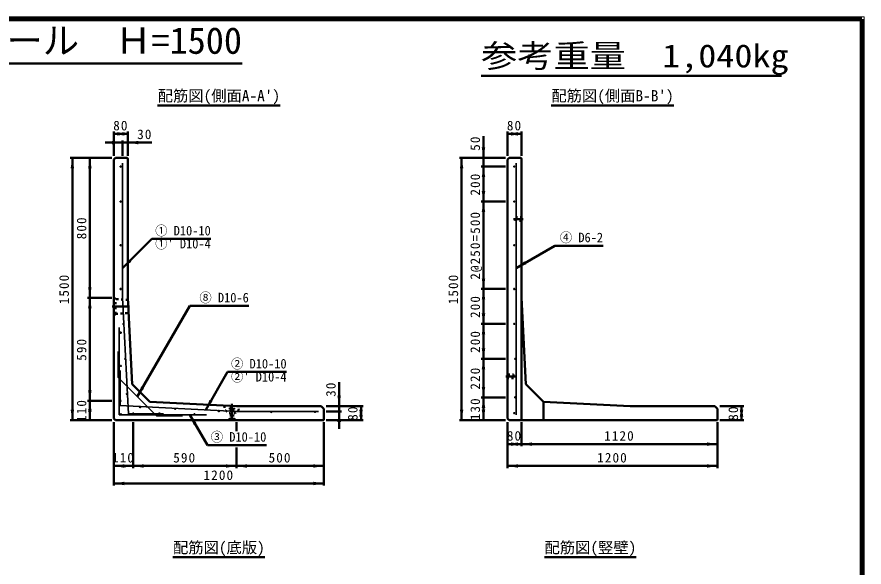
# Model space of a CAD drawing. Units: millimetres, scale not verified, with parts at other scales. Extents: x 100 to 4105, y 100 to 2870.
# Drawn here: x 2168 to 4105, y 1611 to 2870 of the extents above; entities that cross this region are included whole.
import ezdxf
from ezdxf.enums import TextEntityAlignment as Align

# ---------------------------------------------------------------- set-up
doc = ezdxf.new("R2010")
doc.units = ezdxf.units.MM
doc.header["$LTSCALE"] = 5
doc.linetypes.add('USER2', pattern=[13.4, 10, -1.2, 1, -1.2])
doc.linetypes.add('USER3', pattern=[2.2, 1, -1.2])
doc.layers.add('V-nasSTD', color=7, linetype='Continuous', lineweight=50)
doc.styles.add('ＭＳ ゴシック', font='')
doc.styles.get('ＭＳ ゴシック').set_extended_font_data('MS Gothic')

msp = doc.modelspace()

# ---------------------------------------------------------------- hatches: boundary and pattern name
at = {"layer": 'V-nasSTD'}
for points in [[(2413.888, 2602.464), (2413.888, 2598.464), (2389.888, 2602.464), (2413.888, 2606.464)], [(2397.888, 2602.464), (2397.888, 2606.464), (2421.888, 2602.464), (2397.888, 2598.464)], [(3313.888, 2602.464), (3313.888, 2598.464), (3289.888, 2602.464), (3313.888, 2606.464)], [(3297.888, 2602.464), (3297.888, 2606.464), (3321.888, 2602.464), (3297.888, 2598.464)], [(2385.888, 2582.464), (2385.888, 2586.464), (2409.888, 2582.464), (2385.888, 2578.464)], [(2445.888, 2582.464), (2445.888, 2578.464), (2421.888, 2582.464), (2445.888, 2586.464)], [(3234.888, 2571.464), (3238.888, 2571.464), (3234.888, 2547.464), (3230.888, 2571.464)], [(2294.888, 2523.464), (2290.888, 2523.464), (2294.888, 2547.464), (2298.888, 2523.464)], [(2334.888, 2523.464), (2330.888, 2523.464), (2334.888, 2547.464), (2338.888, 2523.464)], [(3184.888, 2523.464), (3180.888, 2523.464), (3184.888, 2547.464), (3188.888, 2523.464)], [(3234.888, 2503.464), (3230.888, 2503.464), (3234.888, 2527.464), (3238.888, 2503.464)], [(3234.888, 2471.464), (3238.888, 2471.464), (3234.888, 2447.464), (3230.888, 2471.464)], [(3234.888, 2423.464), (3230.888, 2423.464), (3234.888, 2447.464), (3238.888, 2423.464)], [(2426.859, 2312.434), (2429.687, 2309.606), (2409.888, 2295.464), (2424.03, 2315.263)], [(3330.673, 2307.464), (3332.673, 2304), (3309.888, 2295.464), (3328.673, 2310.928)], [(3234.888, 2271.464), (3238.888, 2271.464), (3234.888, 2247.464), (3230.888, 2271.464)], [(2334.888, 2251.464), (2338.888, 2251.464), (2334.888, 2227.464), (2330.888, 2251.464)], [(3234.888, 2223.464), (3230.888, 2223.464), (3234.888, 2247.464), (3238.888, 2223.464)], [(2334.888, 2203.464), (2330.888, 2203.464), (2334.888, 2227.464), (2338.888, 2203.464)], [(3234.888, 2191.464), (3238.888, 2191.464), (3234.888, 2167.464), (3230.888, 2191.464)], [(3234.888, 2143.464), (3230.888, 2143.464), (3234.888, 2167.464), (3238.888, 2143.464)], [(3234.888, 2111.464), (3238.888, 2111.464), (3234.888, 2087.464), (3230.888, 2111.464)], [(3234.888, 2063.464), (3230.888, 2063.464), (3234.888, 2087.464), (3238.888, 2063.464)], [(2334.888, 2015.464), (2338.888, 2015.464), (2334.888, 1991.464), (2330.888, 2015.464)], [(2455.468, 2021.827), (2458.932, 2019.827), (2443.468, 2001.043), (2452.003, 2023.827)], [(3234.888, 2023.464), (3238.888, 2023.464), (3234.888, 1999.464), (3230.888, 2023.464)], [(2904.888, 2003.464), (2908.888, 2003.464), (2904.888, 1979.464), (2900.888, 2003.464)], [(3234.888, 1975.464), (3230.888, 1975.464), (3234.888, 1999.464), (3238.888, 1975.464)], [(2334.888, 1967.464), (2330.888, 1967.464), (2334.888, 1991.464), (2338.888, 1967.464)], [(2611.888, 1991.808), (2615.352, 1989.808), (2599.888, 1971.023), (2608.424, 1993.808)], [(2954.888, 1955.464), (2950.888, 1955.464), (2954.888, 1979.464), (2958.888, 1955.464)], [(3824.888, 1955.464), (3820.888, 1955.464), (3824.888, 1979.464), (3828.888, 1955.464)], [(2294.888, 1971.464), (2298.888, 1971.464), (2294.888, 1947.464), (2290.888, 1971.464)], [(2334.888, 1971.464), (2338.888, 1971.464), (2334.888, 1947.464), (2330.888, 1971.464)], [(2575.517, 1938.679), (2572.053, 1936.679), (2563.517, 1959.464), (2578.981, 1940.679)], [(2904.888, 1943.464), (2900.888, 1943.464), (2904.888, 1967.464), (2908.888, 1943.464)], [(2954.888, 1971.464), (2958.888, 1971.464), (2954.888, 1947.464), (2950.888, 1971.464)], [(3184.888, 1971.464), (3188.888, 1971.464), (3184.888, 1947.464), (3180.888, 1971.464)], [(3234.888, 1971.464), (3238.888, 1971.464), (3234.888, 1947.464), (3230.888, 1971.464)], [(3824.888, 1971.464), (3828.888, 1971.464), (3824.888, 1947.464), (3820.888, 1971.464)], [(3313.888, 1892.464), (3313.888, 1888.464), (3289.888, 1892.464), (3313.888, 1896.464)], [(3297.888, 1892.464), (3297.888, 1896.464), (3321.888, 1892.464), (3297.888, 1888.464)], [(3345.888, 1892.464), (3345.888, 1888.464), (3321.888, 1892.464), (3345.888, 1896.464)], [(3745.888, 1892.464), (3745.888, 1896.464), (3769.888, 1892.464), (3745.888, 1888.464)], [(2413.888, 1842.464), (2413.888, 1838.464), (2389.888, 1842.464), (2413.888, 1846.464)], [(2409.888, 1842.464), (2409.888, 1846.464), (2433.888, 1842.464), (2409.888, 1838.464)], [(2457.888, 1842.464), (2457.888, 1838.464), (2433.888, 1842.464), (2457.888, 1846.464)], [(2645.888, 1842.464), (2645.888, 1846.464), (2669.888, 1842.464), (2645.888, 1838.464)], [(2693.888, 1842.464), (2693.888, 1838.464), (2669.888, 1842.464), (2693.888, 1846.464)], [(2845.888, 1842.464), (2845.888, 1846.464), (2869.888, 1842.464), (2845.888, 1838.464)], [(3313.888, 1842.464), (3313.888, 1838.464), (3289.888, 1842.464), (3313.888, 1846.464)], [(3745.888, 1842.464), (3745.888, 1846.464), (3769.888, 1842.464), (3745.888, 1838.464)], [(2413.888, 1802.464), (2413.888, 1798.464), (2389.888, 1802.464), (2413.888, 1806.464)], [(2845.888, 1802.464), (2845.888, 1806.464), (2869.888, 1802.464), (2845.888, 1798.464)]]:
    msp.add_hatch(color=256, dxfattribs=at).paths.add_polyline_path(points)

# ---------------------------------------------------------------- linework, layer by layer
at = {"layer": 'V-nasSTD', "lineweight": 100}
for p, q in [((4100, 2865), (105, 2865)), ((4100, 105), (4100, 2865))]:
    msp.add_line(p, q, dxfattribs=at)
at = {"layer": 'V-nasSTD'}
for p, q in [((1521.892, 2763.465), (2683.108, 2763.465)), ((3229.369, 2735.328), (3916.169, 2735.328)), ((2489.888, 2667.464), (2769.888, 2667.464)), ((3389.888, 2667.464), (3669.888, 2667.464)), ((2389.888, 2607.464), (2389.888, 2552.464)), ((2389.888, 2602.464), (2421.888, 2602.464)), ((2421.888, 2607.464), (2421.888, 2552.464)), ((3234.888, 2597.464), (3234.888, 2547.464)), ((3289.888, 2607.464), (3289.888, 2552.464)), ((3289.888, 2602.464), (3321.888, 2602.464)), ((3321.888, 2607.464), (3321.888, 2552.464)), ((2369.888, 2582.464), (2409.888, 2582.464)), ((2409.888, 2587.464), (2409.888, 2552.464)), ((2409.888, 2582.464), (2421.888, 2582.464)), ((2421.888, 2582.464), (2476.888, 2582.464)), ((2384.888, 2547.464), (2289.888, 2547.464)), ((2294.888, 2547.464), (2294.888, 1947.464)), ((2334.888, 2547.464), (2334.888, 2227.464)), ((2393.488, 2547.464), (2389.888, 2543.864)), ((2389.888, 2543.864), (2389.888, 1951.064)), ((2419.888, 2547.464), (2393.488, 2547.464)), ((2421.888, 2545.464), (2421.888, 2227.464)), ((3284.888, 2547.464), (3179.888, 2547.464)), ((3184.888, 2547.464), (3184.888, 1947.464)), ((3234.888, 2547.464), (3234.888, 2527.464)), ((3293.488, 2547.464), (3289.888, 2543.864)), ((3289.888, 2543.864), (3289.888, 1951.064)), ((3319.888, 2547.464), (3293.488, 2547.464)), ((3321.888, 2545.464), (3321.888, 1947.464)), ((3284.888, 2527.464), (3229.888, 2527.464)), ((3234.888, 2527.464), (3234.888, 2447.464)), ((3284.888, 2447.464), (3229.888, 2447.464)), ((3234.888, 2447.464), (3234.888, 2247.464)), ((2409.888, 2295.464), (2476.477, 2362.052)), ((2476.477, 2362.052), (2611.477, 2362.052)), ((3309.888, 2295.464), (3398.379, 2346.554)), ((3398.379, 2346.554), (3508.379, 2346.554)), ((3284.888, 2247.464), (3229.888, 2247.464)), ((3234.888, 2247.464), (3234.888, 2167.464)), ((2384.888, 2227.464), (2329.888, 2227.464)), ((2334.888, 2227.464), (2334.888, 1991.464)), ((2421.888, 2227.464), (2431.953, 2029.528)), ((3321.888, 2227.464), (3331.953, 2029.528)), ((2443.468, 2001.043), (2563.468, 2208.889)), ((2563.468, 2208.889), (2698.468, 2208.889)), ((3284.888, 2167.464), (3229.888, 2167.464)), ((3234.888, 2167.464), (3234.888, 2087.464)), ((3284.888, 2087.464), (3229.888, 2087.464)), ((3234.888, 2087.464), (3234.888, 1999.464)), ((2599.888, 1971.023), (2649.888, 2057.625)), ((2649.888, 2057.625), (2784.888, 2057.625)), ((2904.888, 1979.464), (2904.888, 2034.464)), ((2431.953, 2029.528), (2471.953, 1989.528)), ((3331.953, 2029.528), (3371.953, 1989.528)), ((3284.888, 1999.464), (3229.888, 1999.464)), ((3234.888, 1999.464), (3234.888, 1947.464)), ((2384.888, 1991.464), (2329.888, 1991.464)), ((2334.888, 1991.464), (2334.888, 1947.464)), ((2471.953, 1989.528), (2669.888, 1979.464)), ((2669.888, 1979.464), (2863.888, 1979.464)), ((2863.888, 1979.464), (2869.888, 1973.464)), ((2959.888, 1979.464), (2874.888, 1979.464)), ((2904.888, 1979.464), (2904.888, 1967.464)), ((2954.888, 1979.464), (2954.888, 1947.464)), ((3371.953, 1989.528), (3569.888, 1979.464)), ((3371.953, 1947.464), (3371.953, 1989.528)), ((3569.888, 1979.464), (3763.888, 1979.464)), ((3763.888, 1979.464), (3769.888, 1973.464)), ((3829.888, 1979.464), (3774.888, 1979.464)), ((3824.888, 1979.464), (3824.888, 1947.464)), ((2563.517, 1959.464), (2603.517, 1890.182)), ((2869.888, 1947.464), (2869.888, 1973.464)), ((2909.888, 1967.464), (2874.888, 1967.464)), ((2904.888, 1967.464), (2904.888, 1927.464)), ((3769.888, 1947.464), (3769.888, 1973.464)), ((2384.888, 1947.464), (2289.888, 1947.464)), ((2389.888, 1951.064), (2393.488, 1947.464)), ((2389.888, 1797.464), (2389.888, 1942.464)), ((2393.488, 1947.464), (2869.888, 1947.464)), ((2433.888, 1837.464), (2433.888, 1942.464)), ((2669.888, 1922.464), (2669.888, 1942.464)), ((2869.888, 1797.464), (2869.888, 1942.464)), ((2959.888, 1947.464), (2874.888, 1947.464)), ((3284.888, 1947.464), (3179.888, 1947.464)), ((3289.888, 1951.064), (3293.488, 1947.464)), ((3289.888, 1837.464), (3289.888, 1942.464)), ((3293.488, 1947.464), (3769.888, 1947.464)), ((3321.888, 1887.464), (3321.888, 1942.464)), ((3769.888, 1837.464), (3769.888, 1942.464)), ((3829.888, 1947.464), (3774.888, 1947.464)), ((2603.517, 1890.182), (2738.517, 1890.182)), ((2669.888, 1837.464), (2669.888, 1884.464)), ((3321.888, 1892.464), (3289.888, 1892.464)), ((3321.888, 1892.464), (3289.888, 1892.464)), ((3769.888, 1892.464), (3321.888, 1892.464)), ((2433.888, 1842.464), (2389.888, 1842.464)), ((2669.888, 1842.464), (2433.888, 1842.464)), ((2869.888, 1842.464), (2669.888, 1842.464)), ((3769.888, 1842.464), (3289.888, 1842.464)), ((2869.888, 1802.464), (2389.888, 1802.464)), ((2524.888, 1633.664), (2734.888, 1633.664)), ((3374.288, 1633.664), (3584.288, 1633.664))]:
    msp.add_line(p, q, dxfattribs=at)
at = {"layer": 'V-nasSTD', "lineweight": 35}
for p, q in [((2409.888, 2535.464), (2409.888, 2227.464)), ((3309.888, 2535.464), (3309.888, 1959.464)), ((2409.888, 2227.464), (2423.414, 1961.464)), ((2401.888, 2159.464), (2401.888, 1959.464)), ((2399.888, 2104.622), (2399.888, 2044.622)), ((2403.888, 2060.989), (2403.888, 1980.989)), ((2399.888, 2044.622), (2487.047, 1957.464)), ((2403.888, 1980.989), (2669.888, 1967.464)), ((2401.888, 1959.464), (2601.888, 1959.464)), ((2423.414, 1961.464), (2503.414, 1961.464)), ((2487.047, 1957.464), (2547.047, 1957.464)), ((2669.888, 1967.464), (2857.888, 1967.464))]:
    msp.add_line(p, q, dxfattribs=at)
at = {"layer": 'V-nasSTD', "linetype": 'USER2'}
for p, q in [((3303.888, 2407.464), (3325.888, 2407.464)), ((2425.888, 2207.464), (2385.888, 2207.464)), ((3307.888, 2047.464), (3285.888, 2047.464)), ((2659.888, 1984.464), (2659.888, 1954.464))]:
    msp.add_line(p, q, dxfattribs=at)
at = {"layer": 'V-nasSTD', "linetype": 'USER3'}
for p, q in [((3307.888, 2403.464), (3307.888, 2411.464)), ((3307.888, 2411.464), (3321.888, 2411.464)), ((3321.888, 2403.464), (3307.888, 2403.464)), ((2393.888, 2224.464), (2389.888, 2228.064)), ((2422.143, 2222.464), (2393.888, 2224.464)), ((2393.888, 2190.464), (2393.888, 2224.464)), ((2393.888, 2190.464), (2389.888, 2186.864)), ((2393.888, 2190.464), (2423.668, 2192.464)), ((3289.888, 2051.464), (3303.888, 2051.464)), ((3303.888, 2043.464), (3289.888, 2043.464)), ((3303.888, 2051.464), (3303.888, 2043.464)), ((2654.888, 1975.464), (2664.888, 1975.464)), ((2654.888, 1975.464), (2654.888, 1972.664)), ((2654.888, 1972.664), (2657.088, 1971.464)), ((2654.888, 1972.664), (2664.888, 1972.664)), ((2657.088, 1971.464), (2657.088, 1951.464)), ((2657.088, 1971.464), (2662.688, 1971.464)), ((2662.688, 1971.464), (2664.888, 1972.664)), ((2662.688, 1971.464), (2662.688, 1951.464)), ((2664.888, 1975.464), (2664.888, 1972.664)), ((2652.888, 1949.464), (2657.088, 1951.464)), ((2652.888, 1949.464), (2652.888, 1948.264)), ((2652.888, 1949.464), (2666.888, 1949.464)), ((2652.888, 1948.264), (2666.888, 1948.264)), ((2657.088, 1951.464), (2662.688, 1951.464)), ((2662.688, 1951.464), (2666.888, 1949.464)), ((2666.888, 1949.464), (2666.888, 1948.264))]:
    msp.add_line(p, q, dxfattribs=at)
at = {"layer": 'V-nasSTD', "lineweight": 13}
msp.add_lwpolyline([(100, 100), (100, 2870), (4105, 2870), (4105, 100)], close=True, dxfattribs=at)
at = {"layer": 'V-nasSTD', "lineweight": 35}
for centre in [(2405.288, 2527.464), (3305.288, 2527.464), (2405.288, 2447.464), (3305.288, 2447.464), (2405.288, 2347.464), (3305.288, 2347.464), (2405.288, 2247.464), (3305.288, 2247.464), (2411.739, 2167.464), (3305.288, 2167.464), (2405.288, 2147.464), (2405.888, 2071.464), (2415.807, 2087.464), (3307.488, 2087.464), (2419.875, 2007.464), (3307.488, 1999.464), (2405.088, 1991.464), (2449.888, 1977.45), (2405.888, 1960.664), (2434.193, 1962.664), (2494.193, 1962.664), (2529.888, 1973.382), (2573.888, 1960.664), (2629.888, 1968.298), (2749.888, 1966.264), (2849.888, 1966.264), (3305.288, 1963.464)]:
    msp.add_circle(centre, 1.2, dxfattribs=at)
at = {"layer": 'V-nasSTD'}
for centre in [(2419.888, 2545.464), (3319.888, 2545.464)]:
    msp.add_arc(centre, 2, 0, 90, dxfattribs=at)
at = {"layer": 'V-nasSTD', "linetype": 'USER3'}
msp.add_arc((2659.888, 1979.464), 17.2, 175.3973, 0, dxfattribs=at)

# ---------------------------------------------------------------- texts
at = {"layer": 'V-nasSTD', "style": 'ＭＳ ゴシック'}
for s, height, p in [('1ｓｔタッチウォール  Ｈ=1500', 60.81, (2102.5, 2846.409)), ("配筋図(側面A-A')", 25.66, (2629.888, 2702.464)), ("配筋図(側面B-B')", 25.66, (3529.888, 2702.464)), ('配筋図(底版)', 25.66, (2629.888, 1668.664)), ('配筋図(竪壁)', 25.66, (3479.288, 1668.664))]:
    msp.add_text(s, height=height, dxfattribs=at).set_placement(p, align=Align.TOP_CENTER)
at = {"layer": 'V-nasSTD', "style": 'ＭＳ ゴシック', "width": 1.15}
msp.add_text('参考重量\u30001,040kg', height=52.79, dxfattribs=at).set_placement((3229.369, 2807.328), align=Align.TOP_LEFT)
at = {"layer": 'V-nasSTD', "style": 'ＭＳ ゴシック', "width": 0.95}
for s, p in [('① D10-10', (2547.762, 2391.86)), ("①' D10-4", (2547.762, 2362.052)), ('④ D6-2', (3458.823, 2376.362)), ('⑧ D10-6', (2641.832, 2238.697)), ('② D10-10', (2721.174, 2087.433)), ("②' D10-4", (2721.174, 2057.625)), ('③ D10-10', (2674.802, 1919.99))]:
    msp.add_text(s, height=21.85, dxfattribs=at).set_placement(p, align=Align.TOP_CENTER)
at = {"layer": 'V-nasSTD', "char_height": 21.99, "attachment_point": 2, "style": 'ＭＳ ゴシック'}
for s, insert in [('\\T1.17;80', (2405.888, 2632.464)), ('\\T1.17;80', (3305.888, 2632.464)), ('\\T1.17;30', (2460.638, 2612.464)), ('\\T1.17;80', (3305.888, 1922.464)), ('\\T1.17;1120', (3545.888, 1922.464)), ('\\T1.17;110', (2411.888, 1872.464)), ('\\T1.17;590', (2551.888, 1872.464)), ('\\T1.17;500', (2769.888, 1872.464)), ('\\T1.17;1200', (3529.888, 1872.464)), ('\\T1.17;1200', (2629.888, 1832.464))]:
    msp.add_mtext(s, dxfattribs=dict(at, insert=insert))
at = {"layer": 'V-nasSTD', "char_height": 21.99, "attachment_point": 2, "rotation": 90, "style": 'ＭＳ ゴシック'}
for s, insert in [('\\T1.17;50', (3204.888, 2581.214)), ('\\T1.17;200', (3204.888, 2487.464)), ('\\T1.17;2@250=500', (3204.888, 2347.464)), ('\\T1.17;800', (2304.888, 2387.464)), ('\\T1.17;1500', (2264.888, 2247.464)), ('\\T1.17;1500', (3154.888, 2247.464)), ('\\T1.17;200', (3204.888, 2207.464)), ('\\T1.17;590', (2304.888, 2109.464)), ('\\T1.17;200', (3204.888, 2127.464)), ('\\T1.17;220', (3204.888, 2043.464)), ('\\T1.17;30', (2874.888, 2018.214)), ('\\T1.17;130', (3204.888, 1973.464)), ('\\T1.17;110', (2304.888, 1969.464)), ('\\T1.17;80', (2924.888, 1963.463)), ('\\T1.17;80', (3794.888, 1963.463))]:
    msp.add_mtext(s, dxfattribs=dict(at, insert=insert))

doc.saveas('drawing.dxf')
